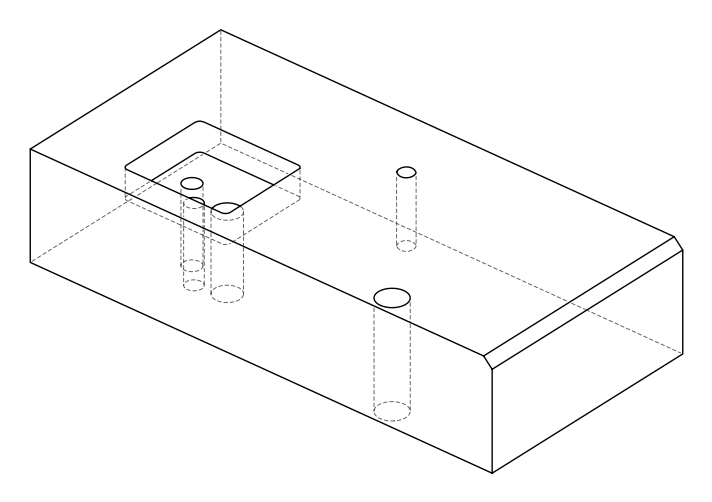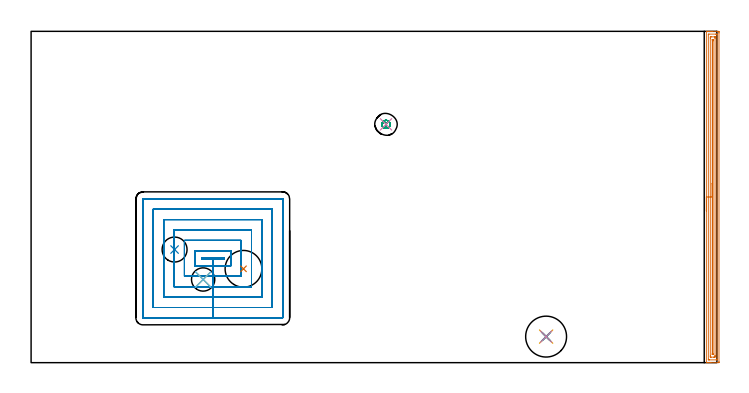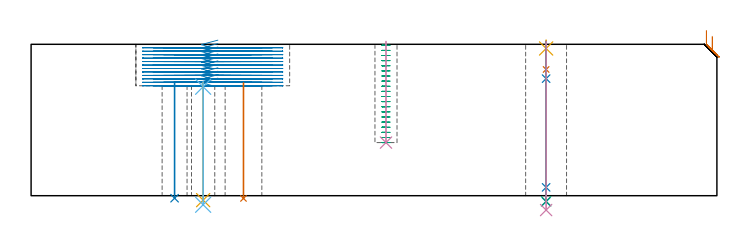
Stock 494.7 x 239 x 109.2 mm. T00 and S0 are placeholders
(PLAN: 14 operations, 11 tool changes, 48.7 min)
(1 AREA_MILL | FG_CHAMFER_SURFACE | UGT0205_001 | 7.82 min | 9896 mm3)
(2 MILL_RECTANGULAR_POCKET | POCKET_RECTANGULAR_STRAIGHT | NXT0201_010 | Follow Part, ap 2.5, ae 75% | 35.12 min | 317371 mm3)
(3 MILL_BLIND_HOLE_FROM_SOLID_MATERIAL | STEP1POCKET | NXT0201_010 | Spiral | 2.41 min | 14074 mm3)
(4 BORE_BLIND_HOLE | STEP1POCKET | UGT0332_074 | 0.29 min | 0 mm3)
(5 SPOT_DRILL | STEP1HOLE | NXT0321_9005460120000 | 0.05 min | 158 mm3)
(6 SPOT_DRILL_1 | STEP1HOLE_1 | NXT0321_9005460120000 | 0.04 min | 9 mm3)
(7 DRILL_BLIND_HOLE_INTO_CENTER | STEP1HOLE | NXT0301_092 | 0.08 min | 1740 mm3)
(8 GUN_DRILL_THROUGH_HOLE | STEP1HOLE | UGT0307_009 | 0.56 min | 10385 mm3)
(9 DRILL_TO_ENLARGE_THROUGH_HOLE | STEP1HOLE | NXT0301_104 | 0.46 min | 4466 mm3)
(10 DRILL_TO_ENLARGE_THROUGH_HOLE_1 | STEP1HOLE | UGT0301_394 | 0.49 min | 57812 mm3)
(11 DRILL_THROUGH_HOLE_INTO_CENTER | STEP1HOLE_1 | NXT0301_065 | 0.35 min | 5458 mm3)
(12 DRILL_TO_ENLARGE_THROUGH_HOLE_2 | STEP1HOLE_1 | UGT0301_291 | 0.36 min | 12015 mm3)
(13 INDEXABLE_INSERT_DRILL_THROUGH_HOLE_FROM_SOLID | STEP1HOLE_2 | NXT0302_024 | 0.34 min | 43710 mm3)
(14 INDEXABLE_INSERT_DRILL_THROUGH_HOLE_FROM_SOLID_1 | STEP1HOLE_3 | NXT0302_007 | 0.34 min | 20119 mm3)
(TOOL UGT0205_001 | Chamfer Mill 20 x 3 x 45 deg. | D20 FL50 Z2)
(TOOL NXT0201_010 | ENDMILL 10mm [2P460-1000-NA 1630] | D10 FL30 Z6)
(TOOL UGT0332_074 | 15.8 mm Rough Boring Bar | D15.8)
(TOOL NXT0321_9005460120000 | NC Spot Drill, 142deg, 12mm, Carbide, Uncoated | D12 PA142 FL30 Z2)
(TOOL NXT0301_092 | Carbide Drill 12.1mm [860.1-1210-061A1-MM 2214] | D12.1 PA140 FL77 Z2)
(TOOL UGT0307_009 | Gun Drill 12 mm | D12 PA130 FL24 Z1)
(TOOL NXT0301_104 | Carbide Drill 14mm [860.1-1400-112A1-MM 2214] | D14 PA140 FL123 Z2)
(TOOL UGT0301_394 | Twist Drill 29.5 mm | D29.5 PA118 FL165 Z2)
(TOOL NXT0301_065 | Carbide Drill 9.4mm [860.1-0940-075A1-MM 2214] | D9.4 PA140 FL98 Z2)
(TOOL UGT0301_291 | Twist Drill 16.8 mm | D16.8 PA118 FL125 Z2)
(TOOL NXT0302_024 | Index. Insert Drill 26.5mm [880-D2650L32-03] | D26.5 PA176 FL80 Z2)
(TOOL NXT0302_007 | Index. Insert Drill 18mm [880-D1800L25-05] | D18 PA176 FL90 Z2)
(OP 1 AREA_MILL)
G17 G21 G94 G90
T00 M6
G54
G17 G0 G90 X487.1 Y109.5 S1061 M3
G43 Z119.2 H0
G94 G1 Y109.538 Z118.328 F250.
Y109.652 Z117.463
Y109.841 Z116.612
Y110.103 Z115.78
Y110.437 Z114.974
Y110.84 Z114.2
Y111.308 Z113.464
Y111.84 Z112.772
Y112.429 Z112.129
Y113.072 Z111.54
Y113.764 Z111.008
Y114.5 Z110.54
Y115.274 Z110.137
Y116.08 Z109.803
Y116.912 Z109.541
Y117.764 Z109.352
Y118.628 Z109.238
Y119.5 Z109.2
Y238.823
X487.103 Y238.991 Z109.188
X487.142 Y239. Z109.149
X487.538 Z108.762
X487.834 Z108.465
X488.54 Z107.755
X489.781 Z106.516
X491.206 Z105.09
X495.028 Z101.269
X495.649 Y238.996 Z100.649
X496.192 Y238.992 Z100.106
X496.194 Y238.924 Z100.104
X496.199 Y238.376 Z100.101
X496.2 Y237.821 Z100.1
Y0.624
X496.197 Y0.282 Z100.102
X496.192 Y0.01 Z100.106
X495.917 Y0. Z100.381
X490.317 Z105.977
X488.893 Z107.404
X488.54 Z107.755
X487.834 Z108.465
X487.538 Z108.762
X487.142 Z109.149
X487.103 Y0.009 Z109.188
X487.1 Y0.177 Z109.2
Y119.5
X488.514 Z107.786
X488.515 Y236.588 Z107.785
Y236.613
X488.54 Y236.99 Z107.76
X489.02 Y236.999 Z107.28
X493.871 Y237. Z102.429
X494.352 Y236.999 Z101.948
X494.76 Y236.99 Z101.54
X494.784 Y236.588 Z101.516
X494.785 Y236.563 Z101.515
Y2.412
Y2.387
X494.76 Y2.01 Z101.54
X494.28 Y2.001 Z102.02
X489.429 Y2. Z106.871
X488.948 Y2.001 Z107.352
X488.54 Y2.01 Z107.76
X488.515 Y2.412 Z107.785
Y2.437
X488.514 Y119.5 Z107.786
X489.928 Z106.372
X489.929 Y233.907 Z106.371
X489.93 Y234.296 Z106.37
X489.933 Y234.8 Z106.367
X489.936 Y234.986 Z106.364
X490.123 Y234.996 Z106.177
X490.317 Y234.998 Z105.983
X491.007 Y235. Z105.293
X492.785 Z103.515
X492.983 Y234.999 Z103.317
X493.181 Y234.997 Z103.119
X493.313 Y234.993 Z102.987
X493.358 Y234.99 Z102.942
X493.365 Y234.975 Z102.935
X493.367 Y234.93 Z102.933
X493.369 Y234.8 Z102.931
X493.371 Y234.41 Z102.929
X493.372 Y233.907 Z102.928
X493.371 Y5.093 Z102.929
X493.37 Y4.704 Z102.93
X493.367 Y4.2 Z102.933
X493.365 Y4.014 Z102.935
X493.177 Y4.004 Z103.123
X492.983 Y4.002 Z103.317
X492.293 Y4. Z104.007
X490.515 Z105.785
X490.317 Y4.001 Z105.983
X490.119 Y4.003 Z106.181
X489.987 Y4.007 Z106.313
X489.942 Y4.01 Z106.358
X489.935 Y4.025 Z106.365
X489.933 Y4.07 Z106.367
X489.93 Y4.2 Z106.37
X489.929 Y4.59 Z106.371
X489.928 Y5.093 Z106.372
Y119.5
X491.343 Z104.957
Y232.257
X491.344 Y232.873 Z104.956
X491.347 Y232.977 Z104.953
X491.35 Y232.988 Z104.95
X491.355 Y232.992 Z104.945
X491.38 Y232.997 Z104.92
X491.434 Y232.999 Z104.866
X491.65 Y233. Z104.65
X491.866 Y232.999 Z104.434
X491.92 Y232.997 Z104.38
X491.945 Y232.992 Z104.355
X491.95 Y232.988 Z104.35
X491.953 Y232.977 Z104.347
X491.955 Y232.875 Z104.345
X491.957 Y232.257 Z104.343
Y232.119
Y6.263
X491.956 Y6.126 Z104.344
X491.953 Y6.023 Z104.347
X491.95 Y6.012 Z104.35
X491.945 Y6.008 Z104.355
X491.92 Y6.003 Z104.38
X491.866 Y6.001 Z104.434
X491.65 Y6. Z104.65
X491.434 Y6.001 Z104.866
X491.38 Y6.003 Z104.92
X491.355 Y6.008 Z104.945
X491.35 Y6.012 Z104.95
X491.347 Y6.023 Z104.953
X491.345 Y6.125 Z104.955
X491.343 Y6.743 Z104.957
Y6.881
Y119.5
Y120.372 Z104.995
Y121.236 Z105.109
Y122.088 Z105.298
Y122.92 Z105.56
Y123.726 Z105.894
Y124.5 Z106.297
Y125.236 Z106.766
Y125.928 Z107.297
Y126.571 Z107.886
Y127.16 Z108.529
Y127.692 Z109.222
Y128.16 Z109.957
Y128.563 Z110.731
Y128.897 Z111.537
Y129.159 Z112.369
Y129.348 Z113.221
Y129.462 Z114.086
Y129.5 Z114.957
G0 Z119.2
M5
M2
(OP 2 MILL_RECTANGULAR_POCKET)
G17 G21 G94 G90
T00 M6
G54
G17 G0 G90 X134.745 Y75.7 S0 M3
G43 Z119.2 H1
Z112.2
G94 G1 X123.1 Z109.08 F250.
Y74.8 Z108.838
X131.05 Z106.708
X139. F500.
Y75.7
X123.1
Y74.8
X131.05
Y69.8
X144.
Y80.7
X118.1
Y69.8
X131.05
Y62.3
X151.5
Y88.2
X110.6
Y62.3
X131.05
Y54.8
X159.
Y95.7
X103.1
Y54.8
X131.05
Y47.3
X166.5
Y103.2
X95.6
Y47.3
X131.05
Y39.8
X174.
Y110.7
X88.1
Y39.8
X131.05
Y32.3
X181.4
X181.455 Y32.305
X181.495 Y32.345
X181.5 Y32.4
Y118.1
X181.495 Y118.155
X181.455 Y118.195
X181.4 Y118.2
X80.7
X80.645 Y118.195
X80.605 Y118.155
X80.6 Y118.1
Y32.4
X80.605 Y32.345
X80.645 Y32.305
X80.7 Y32.3
X131.05
X132.05
G0 X134.745 Y75.7 Z109.708
G1 X123.1 Z106.588 F250.
Y74.8 Z106.347
X131.05 Z104.217
X139. F500.
Y75.7
X123.1
Y74.8
X131.05
Y69.8
X144.
Y80.7
X118.1
Y69.8
X131.05
Y62.3
X151.5
Y88.2
X110.6
Y62.3
X131.05
Y54.8
X159.
Y95.7
X103.1
Y54.8
X131.05
Y47.3
X166.5
Y103.2
X95.6
Y47.3
X131.05
Y39.8
X174.
Y110.7
X88.1
Y39.8
X131.05
Y32.3
X181.4
X181.455 Y32.305
X181.495 Y32.345
X181.5 Y32.4
Y118.1
X181.495 Y118.155
X181.455 Y118.195
X181.4 Y118.2
X80.7
X80.645 Y118.195
X80.605 Y118.155
X80.6 Y118.1
Y32.4
X80.605 Y32.345
X80.645 Y32.305
X80.7 Y32.3
X131.05
X132.05
G0 X134.745 Y75.7 Z107.217
G1 X123.1 Z104.096 F250.
Y74.8 Z103.855
X131.05 Z101.725
X139. F500.
Y75.7
X123.1
Y74.8
X131.05
Y69.8
X144.
Y80.7
X118.1
Y69.8
X131.05
Y62.3
X151.5
Y88.2
X110.6
Y62.3
X131.05
Y54.8
X159.
Y95.7
X103.1
Y54.8
X131.05
Y47.3
X166.5
Y103.2
X95.6
Y47.3
X131.05
Y39.8
X174.
Y110.7
X88.1
Y39.8
X131.05
Y32.3
X181.4
X181.455 Y32.305
X181.495 Y32.345
X181.5 Y32.4
Y118.1
X181.495 Y118.155
X181.455 Y118.195
X181.4 Y118.2
X80.7
X80.645 Y118.195
X80.605 Y118.155
X80.6 Y118.1
Y32.4
X80.605 Y32.345
X80.645 Y32.305
X80.7 Y32.3
X131.05
X132.05
G0 X134.745 Y75.7 Z104.725
G1 X123.1 Z101.605 F250.
Y74.8 Z101.363
X131.05 Z99.233
X139. F500.
Y75.7
X123.1
Y74.8
X131.05
Y69.8
X144.
Y80.7
X118.1
Y69.8
X131.05
Y62.3
X151.5
Y88.2
X110.6
Y62.3
X131.05
Y54.8
X159.
Y95.7
X103.1
Y54.8
X131.05
Y47.3
X166.5
Y103.2
X95.6
Y47.3
X131.05
Y39.8
X174.
Y110.7
X88.1
Y39.8
X131.05
Y32.3
X181.4
X181.455 Y32.305
X181.495 Y32.345
X181.5 Y32.4
Y118.1
X181.495 Y118.155
X181.455 Y118.195
X181.4 Y118.2
X80.7
X80.645 Y118.195
X80.605 Y118.155
X80.6 Y118.1
Y32.4
X80.605 Y32.345
X80.645 Y32.305
X80.7 Y32.3
X131.05
X132.05
G0 X134.745 Y75.7 Z102.233
G1 X123.1 Z99.113 F250.
Y74.8 Z98.872
X131.05 Z96.742
X139. F500.
Y75.7
X123.1
Y74.8
X131.05
Y69.8
X144.
Y80.7
X118.1
Y69.8
X131.05
Y62.3
X151.5
Y88.2
X110.6
Y62.3
X131.05
Y54.8
X159.
Y95.7
X103.1
Y54.8
X131.05
Y47.3
X166.5
Y103.2
X95.6
Y47.3
X131.05
Y39.8
X174.
Y110.7
X88.1
Y39.8
X131.05
Y32.3
X181.4
X181.455 Y32.305
X181.495 Y32.345
X181.5 Y32.4
Y118.1
X181.495 Y118.155
X181.455 Y118.195
X181.4 Y118.2
X80.7
X80.645 Y118.195
X80.605 Y118.155
X80.6 Y118.1
Y32.4
X80.605 Y32.345
X80.645 Y32.305
X80.7 Y32.3
X131.05
X132.05
G0 X134.745 Y75.7 Z99.742
G1 X123.1 Z96.621 F250.
Y74.8 Z96.38
X131.05 Z94.25
X139. F500.
Y75.7
X123.1
Y74.8
X131.05
Y69.8
X144.
Y80.7
X118.1
Y69.8
X131.05
Y62.3
X151.5
Y88.2
X110.6
Y62.3
X131.05
Y54.8
X159.
Y95.7
X103.1
Y54.8
X131.05
Y47.3
X166.5
Y103.2
X95.6
Y47.3
X131.05
Y39.8
X174.
Y110.7
X88.1
Y39.8
X131.05
Y32.3
X181.4
X181.455 Y32.305
X181.495 Y32.345
X181.5 Y32.4
Y118.1
X181.495 Y118.155
X181.455 Y118.195
X181.4 Y118.2
X80.7
X80.645 Y118.195
X80.605 Y118.155
X80.6 Y118.1
Y32.4
X80.605 Y32.345
X80.645 Y32.305
X80.7 Y32.3
X131.05
X132.05
G0 X134.745 Y75.7 Z97.25
G1 X123.1 Z94.13 F250.
Y74.8 Z93.888
X131.05 Z91.758
X139. F500.
Y75.7
X123.1
Y74.8
X131.05
Y69.8
X144.
Y80.7
X118.1
Y69.8
X131.05
Y62.3
X151.5
Y88.2
X110.6
Y62.3
X131.05
Y54.8
X159.
Y95.7
X103.1
Y54.8
X131.05
Y47.3
X166.5
Y103.2
X95.6
Y47.3
X131.05
Y39.8
X174.
Y110.7
X88.1
Y39.8
X131.05
Y32.3
X181.4
X181.455 Y32.305
X181.495 Y32.345
X181.5 Y32.4
Y118.1
X181.495 Y118.155
X181.455 Y118.195
X181.4 Y118.2
X80.7
X80.645 Y118.195
X80.605 Y118.155
X80.6 Y118.1
Y32.4
X80.605 Y32.345
X80.645 Y32.305
X80.7 Y32.3
X131.05
X132.05
G0 X134.745 Y75.7 Z94.758
G1 X123.1 Z91.638 F250.
Y74.8 Z91.397
X131.05 Z89.267
X139. F500.
Y75.7
X123.1
Y74.8
X131.05
Y69.8
X144.
Y80.7
X118.1
Y69.8
X131.05
Y62.3
X151.5
Y88.2
X110.6
Y62.3
X131.05
Y54.8
X159.
Y95.7
X103.1
Y54.8
X131.05
Y47.3
X166.5
Y103.2
X95.6
Y47.3
X131.05
Y39.8
X174.
Y110.7
X88.1
Y39.8
X131.05
Y32.3
X181.4
X181.455 Y32.305
X181.495 Y32.345
X181.5 Y32.4
Y118.1
X181.495 Y118.155
X181.455 Y118.195
X181.4 Y118.2
X80.7
X80.645 Y118.195
X80.605 Y118.155
X80.6 Y118.1
Y32.4
X80.605 Y32.345
X80.645 Y32.305
X80.7 Y32.3
X131.05
X132.05
G0 X134.745 Y75.7 Z92.267
G1 X123.1 Z89.146 F250.
Y74.8 Z88.905
X131.05 Z86.775
X139. F500.
Y75.7
X123.1
Y74.8
X131.05
Y69.8
X144.
Y80.7
X118.1
Y69.8
X131.05
Y62.3
X151.5
Y88.2
X110.6
Y62.3
X131.05
Y54.8
X159.
Y95.7
X103.1
Y54.8
X131.05
Y47.3
X166.5
Y103.2
X95.6
Y47.3
X131.05
Y39.8
X174.
Y110.7
X88.1
Y39.8
X131.05
Y32.3
X181.4
X181.455 Y32.305
X181.495 Y32.345
X181.5 Y32.4
Y118.1
X181.495 Y118.155
X181.455 Y118.195
X181.4 Y118.2
X80.7
X80.645 Y118.195
X80.605 Y118.155
X80.6 Y118.1
Y32.4
X80.605 Y32.345
X80.645 Y32.305
X80.7 Y32.3
X131.05
X132.05
G0 X134.745 Y75.7 Z89.775
G1 X123.1 Z86.655 F250.
Y74.8 Z86.414
X131.05 Z84.283
X139. F500.
Y75.7
X123.1
Y74.8
X131.05
Y69.8
X144.
Y80.7
X118.1
Y69.8
X131.05
Y62.3
X151.5
Y88.2
X110.6
Y62.3
X131.05
Y54.8
X159.
Y95.7
X103.1
Y54.8
X131.05
Y47.3
X166.5
Y103.2
X95.6
Y47.3
X131.05
Y39.8
X174.
Y110.7
X88.1
Y39.8
X131.05
Y32.3
X181.4
X181.455 Y32.305
X181.495 Y32.345
X181.5 Y32.4
Y118.1
X181.495 Y118.155
X181.455 Y118.195
X181.4 Y118.2
X80.7
X80.645 Y118.195
X80.605 Y118.155
X80.6 Y118.1
Y32.4
X80.605 Y32.345
X80.645 Y32.305
X80.7 Y32.3
X131.05
X132.05
G0 X134.745 Y75.7 Z87.283
G1 X123.1 Z84.163 F250.
Y74.8 Z83.922
X131.05 Z81.792
X139. F500.
Y75.7
X123.1
Y74.8
X131.05
Y69.8
X144.
Y80.7
X118.1
Y69.8
X131.05
Y62.3
X151.5
Y88.2
X110.6
Y62.3
X131.05
Y54.8
X159.
Y95.7
X103.1
Y54.8
X131.05
Y47.3
X166.5
Y103.2
X95.6
Y47.3
X131.05
Y39.8
X174.
Y110.7
X88.1
Y39.8
X131.05
Y32.3
X181.4
X181.455 Y32.305
X181.495 Y32.345
X181.5 Y32.4
Y118.1
X181.495 Y118.155
X181.455 Y118.195
X181.4 Y118.2
X80.7
X80.645 Y118.195
X80.605 Y118.155
X80.6 Y118.1
Y32.4
X80.605 Y32.345
X80.645 Y32.305
X80.7 Y32.3
X131.05
X132.05
G0 X134.745 Y75.7 Z84.792
G1 X123.1 Z81.671 F250.
Y74.8 Z81.43
X131.05 Z79.3
X139. F500.
Y75.7
X123.1
Y74.8
X131.05
Y69.8
X144.
Y80.7
X118.1
Y69.8
X131.05
Y62.3
X151.5
Y88.2
X110.6
Y62.3
X131.05
Y54.8
X159.
Y95.7
X103.1
Y54.8
X131.05
Y47.3
X166.5
Y103.2
X95.6
Y47.3
X131.05
Y39.8
X174.
Y110.7
X88.1
Y39.8
X131.05
Y32.3
X181.4
X181.455 Y32.305
X181.495 Y32.345
X181.5 Y32.4
Y118.1
X181.495 Y118.155
X181.455 Y118.195
X181.4 Y118.2
X80.7
X80.645 Y118.195
X80.605 Y118.155
X80.6 Y118.1
Y32.4
X80.605 Y32.345
X80.645 Y32.305
X80.7 Y32.3
X131.05
X132.05
G0 Z119.2
M5
M2
(OP 3 MILL_BLIND_HOLE_FROM_SOLID_MATERIAL)
G17 G21 G94 G90
T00 M6
G54
G17 G0 G90 X256. Y171.9 S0 M3
G43 Z119.2 H1
Z108.505
G94 G3 X256.456 Y172.508 R0.475 F250.
X255.588 Y173.316 R1.157
X253.554 Y172.513 R1.971
X253.509 Y170.319 R1.984
X257.581 Y169.409 R2.95
X253.509 Y170.319 R-2.95
X255.545 Y169.864 R1.475
X256. Y171.9 R1.475
G0 Z104.81
G3 X256.456 Y172.508 R0.475
X255.588 Y173.316 R1.157
X253.554 Y172.513 R1.971
X253.509 Y170.319 R1.984
X257.581 Y169.409 R2.95
X253.509 Y170.319 R-2.95
X255.545 Y169.864 R1.475
X256. Y171.9 R1.475
G0 Z101.115
G3 X256.456 Y172.508 R0.475
X255.588 Y173.316 R1.157
X253.554 Y172.513 R1.971
X253.509 Y170.319 R1.984
X257.581 Y169.409 R2.95
X253.509 Y170.319 R-2.95
X255.545 Y169.864 R1.475
X256. Y171.9 R1.475
G0 Z97.42
G3 X256.456 Y172.508 R0.475
X255.588 Y173.316 R1.157
X253.554 Y172.513 R1.971
X253.509 Y170.319 R1.984
X257.581 Y169.409 R2.95
X253.509 Y170.319 R-2.95
X255.545 Y169.864 R1.475
X256. Y171.9 R1.475
G0 Z93.725
G3 X256.456 Y172.508 R0.475
X255.588 Y173.316 R1.157
X253.554 Y172.513 R1.971
X253.509 Y170.319 R1.984
X257.581 Y169.409 R2.95
X253.509 Y170.319 R-2.95
X255.545 Y169.864 R1.475
X256. Y171.9 R1.475
G0 Z90.03
G3 X256.456 Y172.508 R0.475
X255.588 Y173.316 R1.157
X253.554 Y172.513 R1.971
X253.509 Y170.319 R1.984
X257.581 Y169.409 R2.95
X253.509 Y170.319 R-2.95
X255.545 Y169.864 R1.475
X256. Y171.9 R1.475
G0 Z86.335
G3 X256.456 Y172.508 R0.475
X255.588 Y173.316 R1.157
X253.554 Y172.513 R1.971
X253.509 Y170.319 R1.984
X257.581 Y169.409 R2.95
X253.509 Y170.319 R-2.95
X255.545 Y169.864 R1.475
X256. Y171.9 R1.475
G0 Z82.64
G3 X256.456 Y172.508 R0.475
X255.588 Y173.316 R1.157
X253.554 Y172.513 R1.971
X253.509 Y170.319 R1.984
X257.581 Y169.409 R2.95
X253.509 Y170.319 R-2.95
X255.545 Y169.864 R1.475
X256. Y171.9 R1.475
G0 Z78.945
G3 X256.456 Y172.508 R0.475
X255.588 Y173.316 R1.157
X253.554 Y172.513 R1.971
X253.509 Y170.319 R1.984
X257.581 Y169.409 R2.95
X253.509 Y170.319 R-2.95
X255.545 Y169.864 R1.475
X256. Y171.9 R1.475
G0 Z75.25
G3 X256.456 Y172.508 R0.475
X255.588 Y173.316 R1.157
X253.554 Y172.513 R1.971
X253.509 Y170.319 R1.984
X257.581 Y169.409 R2.95
X253.509 Y170.319 R-2.95
X255.545 Y169.864 R1.475
X256. Y171.9 R1.475
G0 Z71.555
G3 X256.456 Y172.508 R0.475
X255.588 Y173.316 R1.157
X253.554 Y172.513 R1.971
X253.509 Y170.319 R1.984
X257.581 Y169.409 R2.95
X253.509 Y170.319 R-2.95
X255.545 Y169.864 R1.475
X256. Y171.9 R1.475
G0 Z67.86
G3 X256.456 Y172.508 R0.475
X255.588 Y173.316 R1.157
X253.554 Y172.513 R1.971
X253.509 Y170.319 R1.984
X257.581 Y169.409 R2.95
X253.509 Y170.319 R-2.95
X255.545 Y169.864 R1.475
X256. Y171.9 R1.475
G0 Z64.165
G3 X256.456 Y172.508 R0.475
X255.588 Y173.316 R1.157
X253.554 Y172.513 R1.971
X253.509 Y170.319 R1.984
X257.581 Y169.409 R2.95
X253.509 Y170.319 R-2.95
X255.545 Y169.864 R1.475
X256. Y171.9 R1.475
G0 Z60.47
G3 X256.456 Y172.508 R0.475
X255.588 Y173.316 R1.157
X253.554 Y172.513 R1.971
X253.509 Y170.319 R1.984
X257.581 Y169.409 R2.95
X253.509 Y170.319 R-2.95
X255.545 Y169.864 R1.475
X256. Y171.9 R1.475
G0 Z56.775
G3 X256.456 Y172.508 R0.475
X255.588 Y173.316 R1.157
X253.554 Y172.513 R1.971
X253.509 Y170.319 R1.984
X257.581 Y169.409 R2.95
X253.509 Y170.319 R-2.95
X255.545 Y169.864 R1.475
X256. Y171.9 R1.475
G0 Z53.08
G3 X256.456 Y172.508 R0.475
X255.588 Y173.316 R1.157
X253.554 Y172.513 R1.971
X253.509 Y170.319 R1.984
X257.581 Y169.409 R2.95
X253.509 Y170.319 R-2.95
X255.545 Y169.864 R1.475
X256. Y171.9 R1.475
G0 Z49.385
G3 X256.456 Y172.508 R0.475
X255.588 Y173.316 R1.157
X253.554 Y172.513 R1.971
X253.509 Y170.319 R1.984
X257.581 Y169.409 R2.95
X253.509 Y170.319 R-2.95
X255.545 Y169.864 R1.475
X256. Y171.9 R1.475
G0 Z45.69
G3 X256.456 Y172.508 R0.475
X255.588 Y173.316 R1.157
X253.554 Y172.513 R1.971
X253.509 Y170.319 R1.984
X257.581 Y169.409 R2.95
X253.509 Y170.319 R-2.95
X255.545 Y169.864 R1.475
X256. Y171.9 R1.475
G0 Z41.995
G3 X256.456 Y172.508 R0.475
X255.588 Y173.316 R1.157
X253.554 Y172.513 R1.971
X253.509 Y170.319 R1.984
X257.581 Y169.409 R2.95
X253.509 Y170.319 R-2.95
X255.545 Y169.864 R1.475
X256. Y171.9 R1.475
G0 Z38.3
G3 X256.456 Y172.508 R0.475
X255.588 Y173.316 R1.157
X253.554 Y172.513 R1.971
X253.509 Y170.319 R1.984
X257.581 Y169.409 R2.95
X253.509 Y170.319 R-2.95
X255.545 Y169.864 R1.475
X256. Y171.9 R1.475
G0 Z119.2
M5
M2
(OP 4 BORE_BLIND_HOLE)
G17 G21 G94 G90
T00 M6
G54
G17 G0 G90 X256. Y171.9 S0 M3
G43 Z119.2 H0
G94 G85 G98 Z38.3 F250. R111.2
G80
M5
M2
(OP 5 SPOT_DRILL)
G17 G21 G94 G90
T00 M6
G54
G17 G0 G90 X371.5 Y18.8 S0 M3
G43 Z119.2 H0
G94 G81 G98 Z106.2 F250. R112.2
G80
M5
M2
(OP 6 SPOT_DRILL_1)
G17 G21 G94 G90
T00 M6
G54
G17 G0 G90 X124.1 Y60. S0 M3
G43 Z119.2 H0
G94 G81 G98 Z78.577 F250. R82.3
G80
M5
M2
(OP 7 DRILL_BLIND_HOLE_INTO_CENTER)
G17 G21 G94 G90
T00 M6
G54
G17 G0 G90 X371.5 Y18.8 S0 M3
G43 Z119.2 H1
G94 G81 G98 Z91.05 F250. R111.2
G80
M5
M2
(OP 8 GUN_DRILL_THROUGH_HOLE)
G17 G21 G94 G90
T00 M6
G54
G17 G0 G90 X371.5 Y18.8 M8
G43 Z119.2 H0
Z104.382
S716 M3
G94 G1 Z84.436 F125. M26
G4 X.084
Z6. F250.
G4 X.084
Z-4.298 F125.
G4 X.084
M5
M9
G0 Z104.382
Z119.2
M2
(OP 9 DRILL_TO_ENLARGE_THROUGH_HOLE)
G17 G21 G94 G90
T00 M6
G54
G17 G0 G90 X371.5 Y18.8 S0 M3
G43 Z119.2 H1
G94 G73 G98 Z-4.048 F250. Q12.583 R111.2
G80
M5
M2
(OP 10 DRILL_TO_ENLARGE_THROUGH_HOLE_1)
G17 G21 G94 G90
T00 M6
G54
G17 G0 G90 X371.5 Y18.8 S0 M3
G43 Z119.2 H0
G94 G73 G98 Z-10.363 F250. Q23.913 R111.2
G80
M5
M2
(OP 11 DRILL_THROUGH_HOLE_INTO_CENTER)
G17 G21 G94 G90
T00 M6
G54
G17 G0 G90 X124.1 Y60. S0 M3
G43 Z119.2 H1
G94 G73 G98 Z-3.211 F250. Q9.168 R81.3
G80
M5
M2
(OP 12 DRILL_TO_ENLARGE_THROUGH_HOLE_2)
G17 G21 G94 G90
T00 M6
G54
G17 G0 G90 X124.1 Y60. S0 M3
G43 Z119.2 H0
G94 G73 G98 Z-6.547 F250. Q14.308 R81.3
G80
M5
M2
(OP 13 INDEXABLE_INSERT_DRILL_THROUGH_HOLE_FROM_SOLID)
G17 G21 G94 G90
T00 M6
G54
G17 G0 G90 X153.2 Y67.7 S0 M3
G43 Z119.2 H1
G94 G81 G98 Z-1.963 F250. R81.3
G80
M5
M2
(OP 14 INDEXABLE_INSERT_DRILL_THROUGH_HOLE_FROM_SOLID_1)
G17 G21 G94 G90
T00 M6
G54
G17 G0 G90 X103.5 Y81.6 S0 M3
G43 Z119.2 H1
G94 G81 G98 Z-1.814 F250. R81.3
G80
M5
M2
